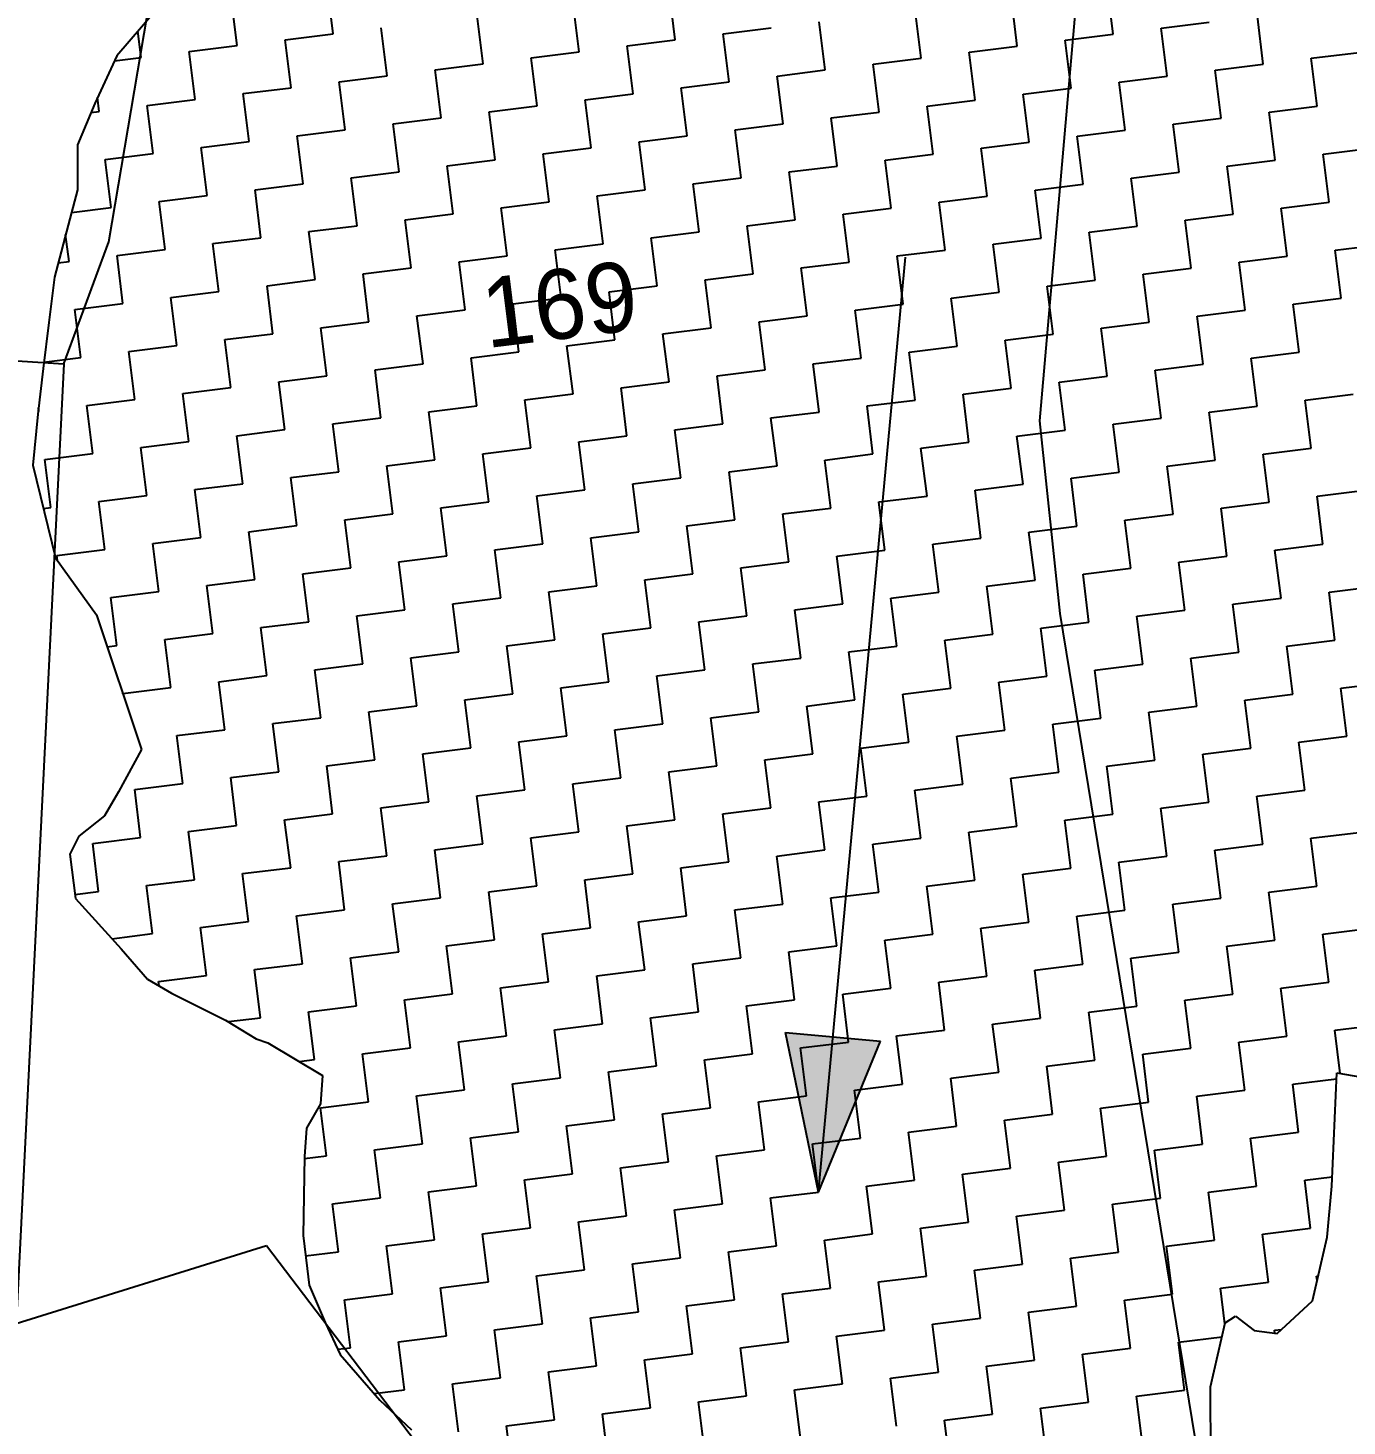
# Model space of a CAD drawing. Header units: metres. Extents: x 290108 to 292128, y 1990044 to 1991719.
# Drawn here: x 291565.5 to 291703.2, y 1990977.3 to 1991123.3 of the extents above; entities that cross this region are included whole.
import ezdxf
from ezdxf.enums import TextEntityAlignment as Align

# ---------------------------------------------------------------- set-up
doc = ezdxf.new("R2010")
doc.units = ezdxf.units.M
doc.header["$MEASUREMENT"] = 0
for name, color, linetype in [('POLY_HATCH', 12, 'Continuous'), ('POLY_PARCEL', 6, 'Continuous'), ('TEXT_PARCEL', 7, 'Continuous')]:
    doc.layers.add(name, color=color, linetype=linetype)
doc.styles.add('TEXT_MAP', font='')
doc.styles.get('TEXT_MAP').set_extended_font_data('Kruti Dev 050')

msp = doc.modelspace()

# ---------------------------------------------------------------- hatches: boundary and pattern name
h = msp.add_hatch(color=256)
h.paths.add_polyline_path([(291649.54, 1991017.94), (291644.59, 1991018.4), (291648.04, 1991001.74)])
h.paths.add_polyline_path([(291648.04, 1991001.74), (291654.5, 1991017.48), (291649.54, 1991017.94)])

# ---------------------------------------------------------------- linework, layer by layer
for points in [[(291648.04, 1991001.74), (291657.1, 1991099.34)], [(291644.59, 1991018.4), (291654.5, 1991017.48)], [(291648.04, 1991001.74), (291644.59, 1991018.4)], [(291648.04, 1991001.74), (291654.5, 1991017.48)]]:
    msp.add_lwpolyline(points)
at = {"layer": 'POLY_HATCH'}
for p, q in [((291580.44, 1991126.94), (291574.8, 1991120.37)), ((291574.8, 1991120.37), (291572.48, 1991115.39)), ((291572.48, 1991115.39), (291570.67, 1991111.06)), ((291570.67, 1991111.06), (291570.67, 1991106.36)), ((291570.67, 1991106.36), (291569.87, 1991103.33)), ((291569.87, 1991103.33), (291568.28, 1991097.26)), ((291568.28, 1991097.26), (291567.69, 1991092.5)), ((291567.69, 1991092.5), (291567.11, 1991087.73)), ((291567.11, 1991087.73), (291566.53, 1991082.96)), ((291566.53, 1991082.96), (291566.02, 1991077.62)), ((291566.02, 1991077.62), (291568.4, 1991067.94)), ((291568.4, 1991067.94), (291572.66, 1991062.01)), ((291572.66, 1991062.01), (291577.35, 1991047.93)), ((291577.35, 1991047.93), (291574.96, 1991043.52)), ((291574.96, 1991043.52), (291573.51, 1991041)), ((291573.51, 1991041), (291570.84, 1991038.9)), ((291570.84, 1991038.9), (291569.9, 1991037.03)), ((291569.9, 1991037.03), (291570.47, 1991032.4)), ((291570.47, 1991032.4), (291575.24, 1991027.13)), ((291575.24, 1991027.13), (291577.98, 1991023.95)), ((291577.98, 1991023.95), (291580.51, 1991022.5)), ((291580.51, 1991022.5), (291586.15, 1991019.68)), ((291586.15, 1991019.68), (291589.33, 1991017.73)), ((291589.33, 1991017.73), (291590.55, 1991017.3)), ((291590.55, 1991017.3), (291596.26, 1991013.9)), ((291596.26, 1991013.9), (291596.04, 1991010.94)), ((291701.62, 1991002.36), (291702.12, 1991014.17)), ((291702.12, 1991014.17), (291714.12, 1991012.15)), ((291596.04, 1991010.94), (291594.6, 1991008.41)), ((291594.6, 1991008.41), (291594.38, 1991005.45)), ((291594.38, 1991005.45), (291594.23, 1990997.22)), ((291701.11, 1990997.02), (291701.62, 1991002.36)), ((291594.23, 1990997.22), (291594.66, 1990993.75)), ((291699.59, 1990990.37), (291701.11, 1990997.02)), ((291594.66, 1990993.75), (291594.87, 1990992.02)), ((291594.87, 1990992.02), (291596.53, 1990988.11)), ((291695.9, 1990986.98), (291699.59, 1990990.37)), ((291690.48, 1990988.07), (291691.57, 1990988.79)), ((291691.57, 1990988.79), (291693.52, 1990987.27)), ((291596.53, 1990988.11), (291598.12, 1990984.79)), ((291688.96, 1990981.42), (291690.48, 1990988.07)), ((291693.52, 1990987.27), (291695.9, 1990986.98)), ((291598.12, 1990984.79), (291602.24, 1990980.02)), ((291689.02, 1990966.76), (291688.96, 1990981.42)), ((291602.24, 1990980.02), (291605.56, 1990976.91))]:
    msp.add_line(p, q, dxfattribs=at)
at = {"layer": 'POLY_HATCH', "linetype": 'Continuous'}
for p, q in [((291597.37, 1991122.67), (291596.75, 1991127.68)), ((291633.08, 1991122.02), (291632.45, 1991127.03)), ((291678.8, 1991122.62), (291678.18, 1991127.63)), ((291587.35, 1991121.42), (291586.73, 1991126.43)), ((291623.05, 1991120.77), (291622.43, 1991125.78)), ((291668.78, 1991121.37), (291668.16, 1991126.38)), ((291613.03, 1991119.53), (291612.41, 1991124.54)), ((291658.76, 1991120.12), (291658.13, 1991125.14)), ((291694.46, 1991119.48), (291693.84, 1991124.49)), ((291577.33, 1991120.17), (291576.98, 1991122.92)), ((291592.36, 1991122.04), (291597.37, 1991122.67)), ((291603.01, 1991118.28), (291602.38, 1991123.29)), ((291638.09, 1991122.64), (291643.1, 1991123.27)), ((291638.71, 1991117.63), (291638.09, 1991122.64)), ((291648.73, 1991118.88), (291648.11, 1991123.89)), ((291673.79, 1991122), (291678.8, 1991122.62)), ((291683.81, 1991123.24), (291688.82, 1991123.87)), ((291684.44, 1991118.23), (291683.81, 1991123.24)), ((291582.34, 1991120.8), (291587.35, 1991121.42)), ((291592.98, 1991117.03), (291592.36, 1991122.04)), ((291628.06, 1991121.4), (291633.08, 1991122.02)), ((291628.69, 1991116.38), (291628.06, 1991121.4)), ((291663.77, 1991120.75), (291668.78, 1991121.37)), ((291674.41, 1991116.98), (291673.79, 1991122)), ((291574.54, 1991119.83), (291577.33, 1991120.17)), ((291582.96, 1991115.78), (291582.34, 1991120.8)), ((291618.04, 1991120.15), (291623.05, 1991120.77)), ((291618.66, 1991115.14), (291618.04, 1991120.15)), ((291653.74, 1991119.5), (291658.76, 1991120.12)), ((291664.39, 1991115.74), (291663.77, 1991120.75)), ((291699.47, 1991120.1), (291704.48, 1991120.72)), ((291700.09, 1991115.09), (291699.47, 1991120.1)), ((291598, 1991117.65), (291603.01, 1991118.28)), ((291608.02, 1991118.9), (291613.03, 1991119.53)), ((291608.64, 1991113.89), (291608.02, 1991118.9)), ((291643.72, 1991118.25), (291648.73, 1991118.88)), ((291644.35, 1991113.24), (291643.72, 1991118.25)), ((291654.37, 1991114.49), (291653.74, 1991119.5)), ((291679.43, 1991117.61), (291684.44, 1991118.23)), ((291689.45, 1991118.85), (291694.46, 1991119.48)), ((291690.07, 1991113.84), (291689.45, 1991118.85)), ((291587.97, 1991116.41), (291592.98, 1991117.03)), ((291598.62, 1991112.64), (291598, 1991117.65)), ((291633.7, 1991117.01), (291638.71, 1991117.63)), ((291634.32, 1991112), (291633.7, 1991117.01)), ((291669.4, 1991116.36), (291674.41, 1991116.98)), ((291680.05, 1991112.6), (291679.43, 1991117.61)), ((291572.94, 1991114.54), (291572.76, 1991115.99)), ((291577.95, 1991115.16), (291582.96, 1991115.78)), ((291588.6, 1991111.4), (291587.97, 1991116.41)), ((291623.68, 1991115.76), (291628.69, 1991116.38)), ((291624.3, 1991110.75), (291623.68, 1991115.76)), ((291659.38, 1991115.11), (291664.39, 1991115.74)), ((291670.03, 1991111.35), (291669.4, 1991116.36)), ((291572.08, 1991114.43), (291572.94, 1991114.54)), ((291578.57, 1991110.15), (291577.95, 1991115.16)), ((291603.63, 1991113.27), (291608.64, 1991113.89)), ((291613.65, 1991114.51), (291618.66, 1991115.14)), ((291614.28, 1991109.5), (291613.65, 1991114.51)), ((291649.36, 1991113.87), (291654.37, 1991114.49)), ((291649.98, 1991108.85), (291649.36, 1991113.87)), ((291660, 1991110.1), (291659.38, 1991115.11)), ((291685.06, 1991113.22), (291690.07, 1991113.84)), ((291695.08, 1991114.47), (291700.09, 1991115.09)), ((291695.71, 1991109.45), (291695.08, 1991114.47)), ((291593.61, 1991112.02), (291598.62, 1991112.64)), ((291604.25, 1991108.26), (291603.63, 1991113.27)), ((291639.33, 1991112.62), (291644.35, 1991113.24)), ((291639.96, 1991107.61), (291639.33, 1991112.62)), ((291675.04, 1991111.97), (291680.05, 1991112.6)), ((291685.68, 1991108.21), (291685.06, 1991113.22)), ((291583.58, 1991110.77), (291588.6, 1991111.4)), ((291594.23, 1991107.01), (291593.61, 1991112.02)), ((291629.31, 1991111.37), (291634.32, 1991112)), ((291629.93, 1991106.36), (291629.31, 1991111.37)), ((291665.01, 1991110.73), (291670.03, 1991111.35)), ((291675.66, 1991106.96), (291675.04, 1991111.97)), ((291573.56, 1991109.53), (291578.57, 1991110.15)), ((291574.19, 1991104.51), (291573.56, 1991109.53)), ((291584.21, 1991105.76), (291583.58, 1991110.77)), ((291609.27, 1991108.88), (291614.28, 1991109.5)), ((291619.29, 1991110.13), (291624.3, 1991110.75)), ((291619.91, 1991105.11), (291619.29, 1991110.13)), ((291654.99, 1991109.48), (291660, 1991110.1)), ((291655.61, 1991104.47), (291654.99, 1991109.48)), ((291665.64, 1991105.71), (291665.01, 1991110.73)), ((291690.69, 1991108.83), (291695.71, 1991109.45)), ((291700.72, 1991110.08), (291705.73, 1991110.7)), ((291701.34, 1991105.07), (291700.72, 1991110.08)), ((291599.24, 1991107.63), (291604.25, 1991108.26)), ((291609.89, 1991103.87), (291609.27, 1991108.88)), ((291644.97, 1991108.23), (291649.98, 1991108.85)), ((291645.59, 1991103.22), (291644.97, 1991108.23)), ((291680.67, 1991107.58), (291685.68, 1991108.21)), ((291691.32, 1991103.82), (291690.69, 1991108.83)), ((291589.22, 1991106.38), (291594.23, 1991107.01)), ((291599.87, 1991102.62), (291599.24, 1991107.63)), ((291634.95, 1991106.98), (291639.96, 1991107.61)), ((291635.57, 1991101.97), (291634.95, 1991106.98)), ((291670.65, 1991106.34), (291675.66, 1991106.96)), ((291681.3, 1991102.57), (291680.67, 1991107.58)), ((291579.2, 1991105.14), (291584.21, 1991105.76)), ((291579.82, 1991100.13), (291579.2, 1991105.14)), ((291589.84, 1991101.37), (291589.22, 1991106.38)), ((291614.9, 1991104.49), (291619.91, 1991105.11)), ((291624.92, 1991105.74), (291629.93, 1991106.36)), ((291625.55, 1991100.73), (291624.92, 1991105.74)), ((291660.63, 1991105.09), (291665.64, 1991105.71)), ((291661.25, 1991100.08), (291660.63, 1991105.09)), ((291671.27, 1991101.33), (291670.65, 1991106.34)), ((291696.33, 1991104.44), (291701.34, 1991105.07)), ((291570.05, 1991104), (291574.19, 1991104.51)), ((291604.88, 1991103.24), (291609.89, 1991103.87)), ((291615.52, 1991099.48), (291614.9, 1991104.49)), ((291650.6, 1991103.84), (291655.61, 1991104.47)), ((291651.23, 1991098.83), (291650.6, 1991103.84)), ((291686.31, 1991103.2), (291691.32, 1991103.82)), ((291696.95, 1991099.43), (291696.33, 1991104.44)), ((291594.85, 1991102), (291599.87, 1991102.62)), ((291605.5, 1991098.23), (291604.88, 1991103.24)), ((291640.58, 1991102.6), (291645.59, 1991103.22)), ((291641.2, 1991097.59), (291640.58, 1991102.6)), ((291676.28, 1991101.95), (291681.3, 1991102.57)), ((291686.93, 1991098.18), (291686.31, 1991103.2)), ((291569.8, 1991098.88), (291569.44, 1991101.71)), ((291584.83, 1991100.75), (291589.84, 1991101.37)), ((291585.45, 1991095.74), (291584.83, 1991100.75)), ((291595.48, 1991096.99), (291594.85, 1991102)), ((291620.53, 1991100.1), (291625.55, 1991100.73)), ((291630.56, 1991101.35), (291635.57, 1991101.97)), ((291631.18, 1991096.34), (291630.56, 1991101.35)), ((291666.26, 1991100.7), (291671.27, 1991101.33)), ((291666.88, 1991095.69), (291666.26, 1991100.7)), ((291676.91, 1991096.94), (291676.28, 1991101.95)), ((291701.96, 1991100.06), (291706.98, 1991100.68)), ((291574.81, 1991099.5), (291579.82, 1991100.13)), ((291575.43, 1991094.49), (291574.81, 1991099.5)), ((291610.51, 1991098.86), (291615.52, 1991099.48)), ((291621.16, 1991095.09), (291620.53, 1991100.1)), ((291656.24, 1991099.46), (291661.25, 1991100.08)), ((291656.86, 1991094.44), (291656.24, 1991099.46)), ((291691.94, 1991098.81), (291696.95, 1991099.43)), ((291702.59, 1991095.04), (291701.96, 1991100.06)), ((291568.66, 1991098.74), (291569.8, 1991098.88)), ((291600.49, 1991097.61), (291605.5, 1991098.23)), ((291611.14, 1991093.84), (291610.51, 1991098.86)), ((291646.22, 1991098.21), (291651.23, 1991098.83)), ((291646.84, 1991093.2), (291646.22, 1991098.21)), ((291681.92, 1991097.56), (291686.93, 1991098.18)), ((291692.57, 1991093.8), (291691.94, 1991098.81)), ((291590.47, 1991096.36), (291595.48, 1991096.99)), ((291591.09, 1991091.35), (291590.47, 1991096.36)), ((291601.11, 1991092.6), (291600.49, 1991097.61)), ((291626.17, 1991095.71), (291631.18, 1991096.34)), ((291636.19, 1991096.96), (291641.2, 1991097.59)), ((291636.82, 1991091.95), (291636.19, 1991096.96)), ((291671.9, 1991096.31), (291676.91, 1991096.94)), ((291672.52, 1991091.3), (291671.9, 1991096.31)), ((291682.54, 1991092.55), (291681.92, 1991097.56)), ((291580.44, 1991095.12), (291585.45, 1991095.74)), ((291581.07, 1991090.1), (291580.44, 1991095.12)), ((291616.15, 1991094.47), (291621.16, 1991095.09)), ((291626.79, 1991090.7), (291626.17, 1991095.71)), ((291661.87, 1991095.07), (291666.88, 1991095.69)), ((291662.5, 1991090.06), (291661.87, 1991095.07)), ((291697.58, 1991094.42), (291702.59, 1991095.04)), ((291570.42, 1991093.87), (291575.43, 1991094.49)), ((291571.04, 1991088.86), (291570.42, 1991093.87)), ((291606.12, 1991093.22), (291611.14, 1991093.84)), ((291616.77, 1991089.46), (291616.15, 1991094.47)), ((291651.85, 1991093.82), (291656.86, 1991094.44)), ((291652.47, 1991088.81), (291651.85, 1991093.82)), ((291687.55, 1991093.17), (291692.57, 1991093.8)), ((291698.2, 1991089.41), (291697.58, 1991094.42)), ((291596.1, 1991091.97), (291601.11, 1991092.6)), ((291596.72, 1991086.96), (291596.1, 1991091.97)), ((291606.75, 1991088.21), (291606.12, 1991093.22)), ((291631.8, 1991091.33), (291636.82, 1991091.95)), ((291641.83, 1991092.57), (291646.84, 1991093.2)), ((291642.45, 1991087.56), (291641.83, 1991092.57)), ((291677.53, 1991091.93), (291682.54, 1991092.55)), ((291678.15, 1991086.92), (291677.53, 1991091.93)), ((291688.18, 1991088.16), (291687.55, 1991093.17)), ((291586.08, 1991090.73), (291591.09, 1991091.35)), ((291586.7, 1991085.72), (291586.08, 1991090.73)), ((291621.78, 1991090.08), (291626.79, 1991090.7)), ((291632.43, 1991086.32), (291631.8, 1991091.33)), ((291667.51, 1991090.68), (291672.52, 1991091.3)), ((291668.13, 1991085.67), (291667.51, 1991090.68)), ((291576.06, 1991089.48), (291581.07, 1991090.1)), ((291576.68, 1991084.47), (291576.06, 1991089.48)), ((291611.76, 1991088.83), (291616.77, 1991089.46)), ((291622.41, 1991085.07), (291621.78, 1991090.08)), ((291657.49, 1991089.43), (291662.5, 1991090.06)), ((291658.11, 1991084.42), (291657.49, 1991089.43)), ((291693.19, 1991088.79), (291698.2, 1991089.41)), ((291567.19, 1991088.38), (291571.04, 1991088.86)), ((291601.74, 1991087.59), (291606.75, 1991088.21)), ((291602.36, 1991082.57), (291601.74, 1991087.59)), ((291612.38, 1991083.82), (291611.76, 1991088.83)), ((291637.44, 1991086.94), (291642.45, 1991087.56)), ((291647.46, 1991088.19), (291652.47, 1991088.81)), ((291648.09, 1991083.17), (291647.46, 1991088.19)), ((291683.17, 1991087.54), (291688.18, 1991088.16)), ((291683.79, 1991082.53), (291683.17, 1991087.54)), ((291693.81, 1991083.77), (291693.19, 1991088.79)), ((291591.71, 1991086.34), (291596.72, 1991086.96)), ((291592.34, 1991081.33), (291591.71, 1991086.34)), ((291627.42, 1991085.69), (291632.43, 1991086.32)), ((291638.06, 1991081.93), (291637.44, 1991086.94)), ((291673.14, 1991086.29), (291678.15, 1991086.92)), ((291673.77, 1991081.28), (291673.14, 1991086.29)), ((291581.69, 1991085.09), (291586.7, 1991085.72)), ((291582.31, 1991080.08), (291581.69, 1991085.09)), ((291617.39, 1991084.45), (291622.41, 1991085.07)), ((291628.04, 1991080.68), (291627.42, 1991085.69)), ((291663.12, 1991085.04), (291668.13, 1991085.67)), ((291663.74, 1991080.03), (291663.12, 1991085.04)), ((291698.82, 1991084.4), (291703.83, 1991085.02)), ((291566.56, 1991083.21), (291566.66, 1991083.22)), ((291566.66, 1991083.22), (291566.61, 1991083.6)), ((291571.67, 1991083.85), (291576.68, 1991084.47)), ((291572.29, 1991078.83), (291571.67, 1991083.85)), ((291607.37, 1991083.2), (291612.38, 1991083.82)), ((291607.99, 1991078.19), (291607.37, 1991083.2)), ((291618.02, 1991079.43), (291617.39, 1991084.45)), ((291643.07, 1991082.55), (291648.09, 1991083.17)), ((291653.1, 1991083.8), (291658.11, 1991084.42)), ((291653.72, 1991078.79), (291653.1, 1991083.8)), ((291688.8, 1991083.15), (291693.81, 1991083.77)), ((291689.42, 1991078.14), (291688.8, 1991083.15)), ((291699.45, 1991079.39), (291698.82, 1991084.4)), ((291597.35, 1991081.95), (291602.36, 1991082.57)), ((291597.97, 1991076.94), (291597.35, 1991081.95)), ((291633.05, 1991081.3), (291638.06, 1991081.93)), ((291643.7, 1991077.54), (291643.07, 1991082.55)), ((291678.78, 1991081.9), (291683.79, 1991082.53)), ((291679.4, 1991076.89), (291678.78, 1991081.9)), ((291587.33, 1991080.7), (291592.34, 1991081.33)), ((291587.95, 1991075.69), (291587.33, 1991080.7)), ((291623.03, 1991080.06), (291628.04, 1991080.68)), ((291633.67, 1991076.29), (291633.05, 1991081.3)), ((291668.75, 1991080.66), (291673.77, 1991081.28)), ((291669.38, 1991075.65), (291668.75, 1991080.66)), ((291567.28, 1991078.21), (291572.29, 1991078.83)), ((291577.3, 1991079.46), (291582.31, 1991080.08)), ((291577.93, 1991074.45), (291577.3, 1991079.46)), ((291613.01, 1991078.81), (291618.02, 1991079.43)), ((291613.63, 1991073.8), (291613.01, 1991078.81)), ((291623.65, 1991075.05), (291623.03, 1991080.06)), ((291648.71, 1991078.16), (291653.72, 1991078.79)), ((291658.73, 1991079.41), (291663.74, 1991080.03)), ((291659.36, 1991074.4), (291658.73, 1991079.41)), ((291694.44, 1991078.76), (291699.45, 1991079.39)), ((291695.06, 1991073.75), (291694.44, 1991078.76)), ((291567.9, 1991073.2), (291567.28, 1991078.21)), ((291602.98, 1991077.56), (291607.99, 1991078.19)), ((291603.61, 1991072.55), (291602.98, 1991077.56)), ((291638.69, 1991076.92), (291643.7, 1991077.54)), ((291649.33, 1991073.15), (291648.71, 1991078.16)), ((291684.41, 1991077.52), (291689.42, 1991078.14)), ((291685.04, 1991072.5), (291684.41, 1991077.52)), ((291592.96, 1991076.32), (291597.97, 1991076.94)), ((291593.58, 1991071.31), (291592.96, 1991076.32)), ((291628.66, 1991075.67), (291633.67, 1991076.29)), ((291639.31, 1991071.9), (291638.69, 1991076.92)), ((291674.39, 1991076.27), (291679.4, 1991076.89)), ((291675.01, 1991071.26), (291674.39, 1991076.27)), ((291572.91, 1991073.82), (291577.93, 1991074.45)), ((291582.94, 1991075.07), (291587.95, 1991075.69)), ((291583.56, 1991070.06), (291582.94, 1991075.07)), ((291618.64, 1991074.42), (291623.65, 1991075.05)), ((291619.26, 1991069.41), (291618.64, 1991074.42)), ((291629.29, 1991070.66), (291628.66, 1991075.67)), ((291654.34, 1991073.78), (291659.36, 1991074.4)), ((291664.37, 1991075.02), (291669.38, 1991075.65)), ((291664.99, 1991070.01), (291664.37, 1991075.02)), ((291700.07, 1991074.37), (291705.08, 1991075)), ((291700.69, 1991069.36), (291700.07, 1991074.37)), ((291567.13, 1991073.1), (291567.9, 1991073.2)), ((291573.54, 1991068.81), (291572.91, 1991073.82)), ((291608.62, 1991073.18), (291613.63, 1991073.8)), ((291609.24, 1991068.16), (291608.62, 1991073.18)), ((291644.32, 1991072.53), (291649.33, 1991073.15)), ((291654.97, 1991068.76), (291654.34, 1991073.78)), ((291690.05, 1991073.13), (291695.06, 1991073.75)), ((291690.67, 1991068.12), (291690.05, 1991073.13)), ((291598.6, 1991071.93), (291603.61, 1991072.55)), ((291599.22, 1991066.92), (291598.6, 1991071.93)), ((291634.3, 1991071.28), (291639.31, 1991071.9)), ((291644.94, 1991067.52), (291644.32, 1991072.53)), ((291680.02, 1991071.88), (291685.04, 1991072.5)), ((291680.65, 1991066.87), (291680.02, 1991071.88)), ((291578.55, 1991069.43), (291583.56, 1991070.06)), ((291588.57, 1991070.68), (291593.58, 1991071.31)), ((291589.2, 1991065.67), (291588.57, 1991070.68)), ((291624.28, 1991070.03), (291629.29, 1991070.66)), ((291624.9, 1991065.02), (291624.28, 1991070.03)), ((291634.92, 1991066.27), (291634.3, 1991071.28)), ((291659.98, 1991069.39), (291664.99, 1991070.01)), ((291670, 1991070.63), (291675.01, 1991071.26)), ((291670.63, 1991065.62), (291670, 1991070.63)), ((291568.53, 1991068.19), (291573.54, 1991068.81)), ((291579.17, 1991064.42), (291578.55, 1991069.43)), ((291614.25, 1991068.79), (291619.26, 1991069.41)), ((291614.88, 1991063.78), (291614.25, 1991068.79)), ((291649.96, 1991068.14), (291654.97, 1991068.76)), ((291660.6, 1991064.38), (291659.98, 1991069.39)), ((291695.68, 1991068.74), (291700.69, 1991069.36)), ((291696.31, 1991063.73), (291695.68, 1991068.74)), ((291568.59, 1991067.68), (291568.53, 1991068.19)), ((291604.23, 1991067.54), (291609.24, 1991068.16)), ((291604.85, 1991062.53), (291604.23, 1991067.54)), ((291639.93, 1991066.89), (291644.94, 1991067.52)), ((291650.58, 1991063.13), (291649.96, 1991068.14)), ((291685.66, 1991067.49), (291690.67, 1991068.12)), ((291686.28, 1991062.48), (291685.66, 1991067.49)), ((291584.18, 1991065.05), (291589.2, 1991065.67)), ((291594.21, 1991066.29), (291599.22, 1991066.92)), ((291594.83, 1991061.28), (291594.21, 1991066.29)), ((291629.91, 1991065.65), (291634.92, 1991066.27)), ((291630.53, 1991060.63), (291629.91, 1991065.65)), ((291640.56, 1991061.88), (291639.93, 1991066.89)), ((291665.61, 1991065), (291670.63, 1991065.62)), ((291675.64, 1991066.25), (291680.65, 1991066.87)), ((291676.26, 1991061.23), (291675.64, 1991066.25)), ((291574.16, 1991063.8), (291579.17, 1991064.42)), ((291584.81, 1991060.04), (291584.18, 1991065.05)), ((291619.89, 1991064.4), (291624.9, 1991065.02)), ((291620.51, 1991059.39), (291619.89, 1991064.4)), ((291655.59, 1991063.75), (291660.6, 1991064.38)), ((291666.24, 1991059.99), (291665.61, 1991065)), ((291701.32, 1991064.35), (291706.33, 1991064.98)), ((291701.94, 1991059.34), (291701.32, 1991064.35)), ((291574.78, 1991058.79), (291574.16, 1991063.8)), ((291609.86, 1991063.15), (291614.88, 1991063.78)), ((291610.49, 1991058.14), (291609.86, 1991063.15)), ((291645.57, 1991062.51), (291650.58, 1991063.13)), ((291656.21, 1991058.74), (291655.59, 1991063.75)), ((291691.29, 1991063.1), (291696.31, 1991063.73)), ((291691.92, 1991058.09), (291691.29, 1991063.1)), ((291589.82, 1991060.66), (291594.83, 1991061.28)), ((291599.84, 1991061.91), (291604.85, 1991062.53)), ((291600.47, 1991056.89), (291599.84, 1991061.91)), ((291635.55, 1991061.26), (291640.56, 1991061.88)), ((291636.17, 1991056.25), (291635.55, 1991061.26)), ((291646.19, 1991057.49), (291645.57, 1991062.51)), ((291681.27, 1991061.86), (291686.28, 1991062.48)), ((291681.89, 1991056.85), (291681.27, 1991061.86)), ((291579.8, 1991059.41), (291584.81, 1991060.04)), ((291590.44, 1991055.65), (291589.82, 1991060.66)), ((291625.52, 1991060.01), (291630.53, 1991060.63)), ((291626.15, 1991055), (291625.52, 1991060.01)), ((291661.23, 1991059.36), (291666.24, 1991059.99)), ((291671.25, 1991060.61), (291676.26, 1991061.23)), ((291671.87, 1991055.6), (291671.25, 1991060.61)), ((291573.78, 1991058.66), (291574.78, 1991058.79)), ((291580.42, 1991054.4), (291579.8, 1991059.41)), ((291615.5, 1991058.76), (291620.51, 1991059.39)), ((291616.12, 1991053.75), (291615.5, 1991058.76)), ((291651.2, 1991058.12), (291656.21, 1991058.74)), ((291661.85, 1991054.35), (291661.23, 1991059.36)), ((291696.93, 1991058.72), (291701.94, 1991059.34)), ((291697.55, 1991053.71), (291696.93, 1991058.72)), ((291595.45, 1991056.27), (291600.47, 1991056.89)), ((291605.48, 1991057.52), (291610.49, 1991058.14)), ((291606.1, 1991052.51), (291605.48, 1991057.52)), ((291641.18, 1991056.87), (291646.19, 1991057.49)), ((291641.8, 1991051.86), (291641.18, 1991056.87)), ((291651.83, 1991053.11), (291651.2, 1991058.12)), ((291686.91, 1991057.47), (291691.92, 1991058.09)), ((291687.53, 1991052.46), (291686.91, 1991057.47)), ((291585.43, 1991055.02), (291590.44, 1991055.65)), ((291596.08, 1991051.26), (291595.45, 1991056.27)), ((291631.16, 1991055.62), (291636.17, 1991056.25)), ((291631.78, 1991050.61), (291631.16, 1991055.62)), ((291666.86, 1991054.98), (291671.87, 1991055.6)), ((291676.88, 1991056.22), (291681.89, 1991056.85)), ((291677.51, 1991051.21), (291676.88, 1991056.22)), ((291575.41, 1991053.78), (291580.42, 1991054.4)), ((291586.05, 1991050.01), (291585.43, 1991055.02)), ((291621.13, 1991054.38), (291626.15, 1991055)), ((291621.76, 1991049.37), (291621.13, 1991054.38)), ((291656.84, 1991053.73), (291661.85, 1991054.35)), ((291667.48, 1991049.96), (291666.86, 1991054.98)), ((291702.56, 1991054.33), (291707.58, 1991054.95)), ((291703.19, 1991049.32), (291702.56, 1991054.33)), ((291575.41, 1991053.75), (291575.41, 1991053.78)), ((291601.09, 1991051.88), (291606.1, 1991052.51)), ((291611.11, 1991053.13), (291616.12, 1991053.75)), ((291611.74, 1991048.12), (291611.11, 1991053.13)), ((291646.82, 1991052.48), (291651.83, 1991053.11)), ((291647.44, 1991047.47), (291646.82, 1991052.48)), ((291657.46, 1991048.72), (291656.84, 1991053.73)), ((291692.54, 1991053.08), (291697.55, 1991053.71)), ((291693.16, 1991048.07), (291692.54, 1991053.08)), ((291591.07, 1991050.64), (291596.08, 1991051.26)), ((291601.71, 1991046.87), (291601.09, 1991051.88)), ((291636.79, 1991051.24), (291641.8, 1991051.86)), ((291637.42, 1991046.22), (291636.79, 1991051.24)), ((291672.5, 1991050.59), (291677.51, 1991051.21)), ((291682.52, 1991051.84), (291687.53, 1991052.46)), ((291683.14, 1991046.82), (291682.52, 1991051.84)), ((291581.04, 1991049.39), (291586.05, 1991050.01)), ((291591.69, 1991045.62), (291591.07, 1991050.64)), ((291626.77, 1991049.99), (291631.78, 1991050.61)), ((291627.39, 1991044.98), (291626.77, 1991049.99)), ((291662.47, 1991049.34), (291667.48, 1991049.96)), ((291673.12, 1991045.58), (291672.5, 1991050.59)), ((291581.67, 1991044.38), (291581.04, 1991049.39)), ((291606.72, 1991047.49), (291611.74, 1991048.12)), ((291616.75, 1991048.74), (291621.76, 1991049.37)), ((291617.37, 1991043.73), (291616.75, 1991048.74)), ((291652.45, 1991048.09), (291657.46, 1991048.72)), ((291663.1, 1991044.33), (291662.47, 1991049.34)), ((291698.18, 1991048.69), (291703.19, 1991049.32)), ((291698.8, 1991043.68), (291698.18, 1991048.69)), ((291596.7, 1991046.25), (291601.71, 1991046.87)), ((291607.35, 1991042.48), (291606.72, 1991047.49)), ((291642.43, 1991046.85), (291647.44, 1991047.47)), ((291643.05, 1991041.84), (291642.43, 1991046.85)), ((291653.07, 1991043.08), (291652.45, 1991048.09)), ((291678.13, 1991046.2), (291683.14, 1991046.82)), ((291688.15, 1991047.45), (291693.16, 1991048.07)), ((291688.78, 1991042.44), (291688.15, 1991047.45)), ((291586.68, 1991045), (291591.69, 1991045.62)), ((291597.32, 1991041.24), (291596.7, 1991046.25)), ((291632.4, 1991045.6), (291637.42, 1991046.22)), ((291633.03, 1991040.59), (291632.4, 1991045.6)), ((291668.11, 1991044.95), (291673.12, 1991045.58)), ((291678.75, 1991041.19), (291678.13, 1991046.2)), ((291576.66, 1991043.75), (291581.67, 1991044.38)), ((291577.28, 1991038.74), (291576.66, 1991043.75)), ((291587.3, 1991039.99), (291586.68, 1991045)), ((291612.36, 1991043.11), (291617.37, 1991043.73)), ((291622.38, 1991044.35), (291627.39, 1991044.98)), ((291623, 1991039.34), (291622.38, 1991044.35)), ((291658.08, 1991043.71), (291663.1, 1991044.33)), ((291668.73, 1991039.94), (291668.11, 1991044.95)), ((291602.34, 1991041.86), (291607.35, 1991042.48)), ((291612.98, 1991038.1), (291612.36, 1991043.11)), ((291648.06, 1991042.46), (291653.07, 1991043.08)), ((291648.69, 1991037.45), (291648.06, 1991042.46)), ((291658.71, 1991038.7), (291658.08, 1991043.71)), ((291683.77, 1991041.81), (291688.78, 1991042.44)), ((291693.79, 1991043.06), (291698.8, 1991043.68)), ((291694.41, 1991038.05), (291693.79, 1991043.06)), ((291592.31, 1991040.61), (291597.32, 1991041.24)), ((291602.96, 1991036.85), (291602.34, 1991041.86)), ((291638.04, 1991041.21), (291643.05, 1991041.84)), ((291638.66, 1991036.2), (291638.04, 1991041.21)), ((291673.74, 1991040.57), (291678.75, 1991041.19)), ((291684.39, 1991036.8), (291683.77, 1991041.81)), ((291582.29, 1991039.37), (291587.3, 1991039.99)), ((291582.91, 1991034.35), (291582.29, 1991039.37)), ((291592.94, 1991035.6), (291592.31, 1991040.61)), ((291628.02, 1991039.97), (291633.03, 1991040.59)), ((291628.64, 1991034.95), (291628.02, 1991039.97)), ((291663.72, 1991039.32), (291668.73, 1991039.94)), ((291674.37, 1991035.55), (291673.74, 1991040.57)), ((291572.27, 1991038.12), (291577.28, 1991038.74)), ((291572.89, 1991033.11), (291572.27, 1991038.12)), ((291607.97, 1991037.47), (291612.98, 1991038.1)), ((291617.99, 1991038.72), (291623, 1991039.34)), ((291618.62, 1991033.71), (291617.99, 1991038.72)), ((291653.7, 1991038.07), (291658.71, 1991038.7)), ((291654.32, 1991033.06), (291653.7, 1991038.07)), ((291664.34, 1991034.31), (291663.72, 1991039.32)), ((291689.4, 1991037.42), (291694.41, 1991038.05)), ((291699.42, 1991038.67), (291704.43, 1991039.29)), ((291700.05, 1991033.66), (291699.42, 1991038.67)), ((291597.95, 1991036.23), (291602.96, 1991036.85)), ((291608.59, 1991032.46), (291607.97, 1991037.47)), ((291643.67, 1991036.82), (291648.69, 1991037.45)), ((291644.3, 1991031.81), (291643.67, 1991036.82)), ((291679.38, 1991036.18), (291684.39, 1991036.8)), ((291690.02, 1991032.41), (291689.4, 1991037.42)), ((291587.92, 1991034.98), (291592.94, 1991035.6)), ((291588.55, 1991029.97), (291587.92, 1991034.98)), ((291598.57, 1991031.21), (291597.95, 1991036.23)), ((291633.65, 1991035.58), (291638.66, 1991036.2)), ((291634.27, 1991030.57), (291633.65, 1991035.58)), ((291669.35, 1991034.93), (291674.37, 1991035.55)), ((291680, 1991031.17), (291679.38, 1991036.18)), ((291577.9, 1991033.73), (291582.91, 1991034.35)), ((291578.53, 1991028.72), (291577.9, 1991033.73)), ((291613.61, 1991033.08), (291618.62, 1991033.71)), ((291623.63, 1991034.33), (291628.64, 1991034.95)), ((291624.25, 1991029.32), (291623.63, 1991034.33)), ((291659.33, 1991033.68), (291664.34, 1991034.31)), ((291659.96, 1991028.67), (291659.33, 1991033.68)), ((291669.98, 1991029.92), (291669.35, 1991034.93)), ((291695.04, 1991033.04), (291700.05, 1991033.66)), ((291570.42, 1991032.8), (291572.89, 1991033.11)), ((291603.58, 1991031.84), (291608.59, 1991032.46)), ((291614.23, 1991028.07), (291613.61, 1991033.08)), ((291649.31, 1991032.44), (291654.32, 1991033.06)), ((291649.93, 1991027.43), (291649.31, 1991032.44)), ((291685.01, 1991031.79), (291690.02, 1991032.41)), ((291695.66, 1991028.02), (291695.04, 1991033.04)), ((291593.56, 1991030.59), (291598.57, 1991031.21)), ((291594.18, 1991025.58), (291593.56, 1991030.59)), ((291604.21, 1991026.83), (291603.58, 1991031.84)), ((291639.29, 1991031.19), (291644.3, 1991031.81)), ((291639.91, 1991026.18), (291639.29, 1991031.19)), ((291674.99, 1991030.54), (291680, 1991031.17)), ((291685.64, 1991026.78), (291685.01, 1991031.79)), ((291583.54, 1991029.34), (291588.55, 1991029.97)), ((291584.16, 1991024.33), (291583.54, 1991029.34)), ((291619.24, 1991028.7), (291624.25, 1991029.32)), ((291629.26, 1991029.94), (291634.27, 1991030.57)), ((291629.89, 1991024.93), (291629.26, 1991029.94)), ((291664.97, 1991029.3), (291669.98, 1991029.92)), ((291665.59, 1991024.28), (291664.97, 1991029.3)), ((291675.61, 1991025.53), (291674.99, 1991030.54)), ((291700.67, 1991028.65), (291705.68, 1991029.27)), ((291574.28, 1991028.19), (291578.53, 1991028.72)), ((291609.22, 1991027.45), (291614.23, 1991028.07)), ((291619.86, 1991023.68), (291619.24, 1991028.7)), ((291654.94, 1991028.05), (291659.96, 1991028.67)), ((291655.57, 1991023.04), (291654.94, 1991028.05)), ((291690.65, 1991027.4), (291695.66, 1991028.02)), ((291701.29, 1991023.64), (291700.67, 1991028.65)), ((291599.19, 1991026.2), (291604.21, 1991026.83)), ((291609.84, 1991022.44), (291609.22, 1991027.45)), ((291644.92, 1991026.8), (291649.93, 1991027.43)), ((291645.54, 1991021.79), (291644.92, 1991026.8)), ((291680.62, 1991026.15), (291685.64, 1991026.78)), ((291691.27, 1991022.39), (291690.65, 1991027.4)), ((291589.17, 1991024.96), (291594.18, 1991025.58)), ((291589.8, 1991019.94), (291589.17, 1991024.96)), ((291599.82, 1991021.19), (291599.19, 1991026.2)), ((291624.88, 1991024.31), (291629.89, 1991024.93)), ((291634.9, 1991025.56), (291639.91, 1991026.18)), ((291635.52, 1991020.54), (291634.9, 1991025.56)), ((291670.6, 1991024.91), (291675.61, 1991025.53)), ((291671.22, 1991019.9), (291670.6, 1991024.91)), ((291681.25, 1991021.14), (291680.62, 1991026.15)), ((291579.15, 1991023.71), (291584.16, 1991024.33)), ((291579.21, 1991023.25), (291579.15, 1991023.71)), ((291614.85, 1991023.06), (291619.86, 1991023.68)), ((291625.5, 1991019.3), (291624.88, 1991024.31)), ((291660.58, 1991023.66), (291665.59, 1991024.28)), ((291661.2, 1991018.65), (291660.58, 1991023.66)), ((291696.28, 1991023.01), (291701.29, 1991023.64)), ((291604.83, 1991021.81), (291609.84, 1991022.44)), ((291615.48, 1991018.05), (291614.85, 1991023.06)), ((291650.56, 1991022.41), (291655.57, 1991023.04)), ((291651.18, 1991017.4), (291650.56, 1991022.41)), ((291686.26, 1991021.77), (291691.27, 1991022.39)), ((291696.91, 1991018), (291696.28, 1991023.01)), ((291594.81, 1991020.57), (291599.82, 1991021.19)), ((291595.43, 1991015.56), (291594.81, 1991020.57)), ((291605.45, 1991016.8), (291604.83, 1991021.81)), ((291630.51, 1991019.92), (291635.52, 1991020.54)), ((291640.53, 1991021.17), (291645.54, 1991021.79)), ((291641.16, 1991016.16), (291640.53, 1991021.17)), ((291676.24, 1991020.52), (291681.25, 1991021.14)), ((291676.86, 1991015.51), (291676.24, 1991020.52)), ((291686.88, 1991016.76), (291686.26, 1991021.77)), ((291586.46, 1991019.53), (291589.8, 1991019.94)), ((291620.49, 1991018.67), (291625.5, 1991019.3)), ((291631.13, 1991014.91), (291630.51, 1991019.92)), ((291666.21, 1991019.27), (291671.22, 1991019.9)), ((291666.84, 1991014.26), (291666.21, 1991019.27)), ((291701.92, 1991018.63), (291706.93, 1991019.25)), ((291610.46, 1991017.43), (291615.48, 1991018.05)), ((291621.11, 1991013.66), (291620.49, 1991018.67)), ((291656.19, 1991018.03), (291661.2, 1991018.65)), ((291656.81, 1991013.01), (291656.19, 1991018.03)), ((291691.89, 1991017.38), (291696.91, 1991018)), ((291702.48, 1991014.11), (291701.92, 1991018.63)), ((291600.44, 1991016.18), (291605.45, 1991016.8)), ((291601.07, 1991011.17), (291600.44, 1991016.18)), ((291611.09, 1991012.41), (291610.46, 1991017.43)), ((291636.14, 1991015.53), (291641.16, 1991016.16)), ((291646.17, 1991016.78), (291651.18, 1991017.4)), ((291646.79, 1991011.77), (291646.17, 1991016.78)), ((291681.87, 1991016.13), (291686.88, 1991016.76)), ((291682.49, 1991011.12), (291681.87, 1991016.13)), ((291692.52, 1991012.37), (291691.89, 1991017.38)), ((291593.82, 1991015.36), (291595.43, 1991015.56)), ((291626.12, 1991014.29), (291631.13, 1991014.91)), ((291636.77, 1991010.52), (291636.14, 1991015.53)), ((291671.85, 1991014.88), (291676.86, 1991015.51)), ((291672.47, 1991009.87), (291671.85, 1991014.88)), ((291616.1, 1991013.04), (291621.11, 1991013.66)), ((291626.75, 1991009.27), (291626.12, 1991014.29)), ((291661.83, 1991013.64), (291666.84, 1991014.26)), ((291662.45, 1991008.63), (291661.83, 1991013.64)), ((291697.53, 1991012.99), (291702.1, 1991013.56)), ((291606.08, 1991011.79), (291611.09, 1991012.41)), ((291606.7, 1991006.78), (291606.08, 1991011.79)), ((291616.72, 1991008.03), (291616.1, 1991013.04)), ((291641.78, 1991011.14), (291646.79, 1991011.77)), ((291651.8, 1991012.39), (291656.81, 1991013.01)), ((291652.43, 1991007.38), (291651.8, 1991012.39)), ((291687.51, 1991011.74), (291692.52, 1991012.37)), ((291688.13, 1991006.73), (291687.51, 1991011.74)), ((291698.15, 1991007.98), (291697.53, 1991012.99)), ((291596.05, 1991010.54), (291601.07, 1991011.17)), ((291596.68, 1991005.53), (291596.05, 1991010.54)), ((291631.76, 1991009.9), (291636.77, 1991010.52)), ((291642.4, 1991006.13), (291641.78, 1991011.14)), ((291677.48, 1991010.5), (291682.49, 1991011.12)), ((291678.11, 1991005.49), (291677.48, 1991010.5)), ((291621.73, 1991008.65), (291626.75, 1991009.27)), ((291632.38, 1991004.89), (291631.76, 1991009.9)), ((291667.46, 1991009.25), (291672.47, 1991009.87)), ((291668.08, 1991004.24), (291667.46, 1991009.25)), ((291611.71, 1991007.4), (291616.72, 1991008.03)), ((291612.33, 1991002.39), (291611.71, 1991007.4)), ((291622.36, 1991003.64), (291621.73, 1991008.65)), ((291647.41, 1991006.76), (291652.43, 1991007.38)), ((291657.44, 1991008), (291662.45, 1991008.63)), ((291658.06, 1991002.99), (291657.44, 1991008)), ((291693.14, 1991007.36), (291698.15, 1991007.98)), ((291693.76, 1991002.34), (291693.14, 1991007.36)), ((291601.69, 1991006.16), (291606.7, 1991006.78)), ((291602.31, 1991001.15), (291601.69, 1991006.16)), ((291637.39, 1991005.51), (291642.4, 1991006.13)), ((291648.04, 1991001.74), (291647.41, 1991006.76)), ((291683.12, 1991006.11), (291688.13, 1991006.73)), ((291683.74, 1991001.1), (291683.12, 1991006.11)), ((291594.37, 1991005.25), (291596.68, 1991005.53)), ((291627.37, 1991004.26), (291632.38, 1991004.89)), ((291638.02, 1991000.5), (291637.39, 1991005.51)), ((291673.1, 1991004.86), (291678.11, 1991005.49)), ((291673.72, 1990999.85), (291673.1, 1991004.86)), ((291617.35, 1991003.02), (291622.36, 1991003.64)), ((291617.97, 1990998), (291617.35, 1991003.02)), ((291627.99, 1990999.25), (291627.37, 1991004.26)), ((291653.05, 1991002.37), (291658.06, 1991002.99)), ((291663.07, 1991003.62), (291668.08, 1991004.24)), ((291663.7, 1990998.6), (291663.07, 1991003.62)), ((291698.78, 1991002.97), (291701.66, 1991003.33)), ((291699.4, 1990997.96), (291698.78, 1991002.97)), ((291607.32, 1991001.77), (291612.33, 1991002.39)), ((291607.95, 1990996.76), (291607.32, 1991001.77)), ((291643.03, 1991001.12), (291648.04, 1991001.74)), ((291653.67, 1990997.36), (291653.05, 1991002.37)), ((291688.75, 1991001.72), (291693.76, 1991002.34)), ((291689.38, 1990996.71), (291688.75, 1991001.72)), ((291597.3, 1991000.52), (291602.31, 1991001.15)), ((291597.92, 1990995.51), (291597.3, 1991000.52)), ((291633, 1990999.87), (291638.02, 1991000.5)), ((291643.65, 1990996.11), (291643.03, 1991001.12)), ((291678.73, 1991000.47), (291683.74, 1991001.1)), ((291679.35, 1990995.46), (291678.73, 1991000.47)), ((291622.98, 1990998.63), (291627.99, 1990999.25)), ((291623.6, 1990993.62), (291622.98, 1990998.63)), ((291633.63, 1990994.86), (291633, 1990999.87)), ((291658.68, 1990997.98), (291663.7, 1990998.6)), ((291668.71, 1990999.23), (291673.72, 1990999.85)), ((291669.33, 1990994.22), (291668.71, 1990999.23)), ((291612.96, 1990997.38), (291617.97, 1990998)), ((291613.58, 1990992.37), (291612.96, 1990997.38)), ((291648.66, 1990996.73), (291653.67, 1990997.36)), ((291659.31, 1990992.97), (291658.68, 1990997.98)), ((291694.39, 1990997.33), (291699.4, 1990997.96)), ((291695.01, 1990992.32), (291694.39, 1990997.33)), ((291602.94, 1990996.13), (291607.95, 1990996.76)), ((291603.56, 1990991.12), (291602.94, 1990996.13)), ((291638.64, 1990995.49), (291643.65, 1990996.11)), ((291649.29, 1990991.72), (291648.66, 1990996.73)), ((291684.36, 1990996.09), (291689.38, 1990996.71)), ((291684.99, 1990991.07), (291684.36, 1990996.09)), ((291594.49, 1990995.08), (291597.92, 1990995.51)), ((291628.62, 1990994.24), (291633.63, 1990994.86)), ((291629.24, 1990989.23), (291628.62, 1990994.24)), ((291639.26, 1990990.48), (291638.64, 1990995.49)), ((291664.32, 1990993.59), (291669.33, 1990994.22)), ((291674.34, 1990994.84), (291679.35, 1990995.46)), ((291674.97, 1990989.83), (291674.34, 1990994.84)), ((291618.59, 1990992.99), (291623.6, 1990993.62)), ((291619.22, 1990987.98), (291618.59, 1990992.99)), ((291654.3, 1990992.35), (291659.31, 1990992.97)), ((291664.94, 1990988.58), (291664.32, 1990993.59)), ((291700.02, 1990992.95), (291700.18, 1990992.96)), ((291700.08, 1990992.51), (291700.02, 1990992.95)), ((291608.57, 1990991.75), (291613.58, 1990992.37)), ((291609.19, 1990986.73), (291608.57, 1990991.75)), ((291644.27, 1990991.1), (291649.29, 1990991.72)), ((291654.92, 1990987.33), (291654.3, 1990992.35)), ((291690, 1990991.7), (291695.01, 1990992.32)), ((291690.46, 1990987.98), (291690, 1990991.7)), ((291598.55, 1990990.5), (291603.56, 1990991.12)), ((291599.17, 1990985.49), (291598.55, 1990990.5)), ((291634.25, 1990989.85), (291639.26, 1990990.48)), ((291634.87, 1990984.84), (291634.25, 1990989.85)), ((291644.9, 1990986.09), (291644.27, 1990991.1)), ((291669.95, 1990989.2), (291674.97, 1990989.83)), ((291679.98, 1990990.45), (291684.99, 1990991.07)), ((291680.6, 1990985.44), (291679.98, 1990990.45)), ((291624.23, 1990988.6), (291629.24, 1990989.23)), ((291624.85, 1990983.59), (291624.23, 1990988.6)), ((291659.93, 1990987.96), (291664.94, 1990988.58)), ((291670.58, 1990984.19), (291669.95, 1990989.2)), ((291614.21, 1990987.36), (291619.22, 1990987.98)), ((291614.83, 1990982.35), (291614.21, 1990987.36)), ((291649.91, 1990986.71), (291654.92, 1990987.33)), ((291660.55, 1990982.95), (291659.93, 1990987.96)), ((291695.63, 1990987.31), (291696.36, 1990987.4)), ((291695.67, 1990987.01), (291695.63, 1990987.31)), ((291597.87, 1990985.33), (291599.17, 1990985.49)), ((291604.18, 1990986.11), (291609.19, 1990986.73)), ((291604.81, 1990981.1), (291604.18, 1990986.11)), ((291639.89, 1990985.46), (291644.9, 1990986.09)), ((291640.51, 1990980.45), (291639.89, 1990985.46)), ((291650.53, 1990981.7), (291649.91, 1990986.71)), ((291675.59, 1990984.82), (291680.6, 1990985.44)), ((291685.61, 1990986.06), (291690.15, 1990986.63)), ((291686.24, 1990981.05), (291685.61, 1990986.06)), ((291629.86, 1990984.22), (291634.87, 1990984.84)), ((291630.49, 1990979.21), (291629.86, 1990984.22)), ((291665.57, 1990983.57), (291670.58, 1990984.19)), ((291676.21, 1990979.8), (291675.59, 1990984.82)), ((291619.84, 1990982.97), (291624.85, 1990983.59)), ((291620.46, 1990977.96), (291619.84, 1990982.97)), ((291655.54, 1990982.32), (291660.55, 1990982.95)), ((291666.19, 1990978.56), (291665.57, 1990983.57)), ((291601.65, 1990980.71), (291604.81, 1990981.1)), ((291609.82, 1990981.72), (291614.83, 1990982.35)), ((291610.44, 1990976.71), (291609.82, 1990981.72)), ((291645.52, 1990981.08), (291650.53, 1990981.7)), ((291646.14, 1990976.06), (291645.52, 1990981.08)), ((291656.17, 1990977.31), (291655.54, 1990982.32)), ((291681.22, 1990980.43), (291686.24, 1990981.05)), ((291635.5, 1990979.83), (291640.51, 1990980.45)), ((291636.12, 1990974.82), (291635.5, 1990979.83)), ((291671.2, 1990979.18), (291676.21, 1990979.8)), ((291681.85, 1990975.42), (291681.22, 1990980.43)), ((291625.47, 1990978.58), (291630.49, 1990979.21)), ((291626.1, 1990973.57), (291625.47, 1990978.58)), ((291661.18, 1990977.93), (291666.19, 1990978.56)), ((291671.82, 1990974.17), (291671.2, 1990979.18)), ((291615.45, 1990977.33), (291620.46, 1990977.96)), ((291616.08, 1990972.32), (291615.45, 1990977.33)), ((291661.8, 1990972.92), (291661.18, 1990977.93))]:
    msp.add_line(p, q, dxfattribs=at)
at = {"layer": 'POLY_PARCEL'}
for p, q in [((291573.95, 1991100.94), (291599.55, 1991252.08)), ((291671.14, 1991082.25), (291681.73, 1991204.53)), ((291569.26, 1991088.21), (291573.95, 1991100.94)), ((291554.96, 1991089.11), (291569.26, 1991088.21)), ((291569.26, 1991088.21), (291564.27, 1990988.01)), ((291673.25, 1991062.13), (291671.14, 1991082.25)), ((291689.6, 1990962.24), (291673.25, 1991062.13)), ((291564.27, 1990988.01), (291590.42, 1990996.16)), ((291590.42, 1990996.16), (291628.75, 1990945.74))]:
    msp.add_line(p, q, dxfattribs=at)

# ---------------------------------------------------------------- texts
at = {"layer": 'TEXT_PARCEL', "style": 'TEXT_MAP'}
msp.add_text('169', height=7.272, rotation=7.0915, dxfattribs=at).set_placement((291621, 1991094.44), align=Align.MIDDLE)

doc.saveas('drawing.dxf')
